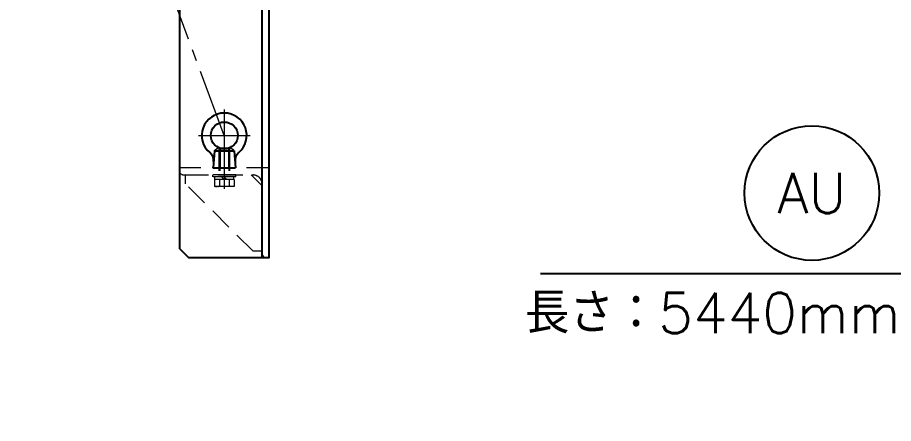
# Model space of a CAD drawing. Header units: millimetres. Extents: x -8731 to 85711, y -14522 to 31379.
# Drawn here: x 4960 to 5936, y 20876 to 21328 of the extents above; entities that cross this region are included whole.
import ezdxf
from ezdxf import colors
from ezdxf.entities.mleader import LeaderData, LeaderLine
from ezdxf.enums import TextEntityAlignment as Align
from ezdxf.math import Vec2, Vec3

# ---------------------------------------------------------------- set-up
doc = ezdxf.new("R2010")
doc.units = ezdxf.units.MM
doc.header["$LTSCALE"] = 4
doc.linetypes.add('CENTER2', pattern=[28.575, 19.05, -3.175, 3.175, -3.175])
doc.linetypes.add('HIDDEN', pattern=[9.525, 6.35, -3.175])
for name, color, linetype, lineweight in [('04_HIDDEN', 2, 'HIDDEN', 13), ('05_CENTER', 4, 'CENTER2', 13), ('08_DIM', 3, 'Continuous', 13)]:
    doc.layers.add(name, color=color, linetype=linetype, lineweight=lineweight)
doc.layers.add('10_DRAFT', color=8, linetype='Continuous', lineweight=0, plot=False)
doc.styles.add('KSS_TXT_L', font='txt.shx', dxfattribs={"height": 9, "bigfont": 'extfont2.shx'})
doc.styles.get("Standard").update_dxf_attribs({"font": 'txt.shx', "bigfont": 'extfont2.shx'})

# ---------------------------------------------------------------- blocks, each defined once
blk = doc.blocks.new('AM_BALLOON1')
at = {"transparency": 16777216}
blk.add_circle((0, 0), 5, dxfattribs=at)
blk.add_attdef('B_NUMBER', text='', height=3, dxfattribs=at).set_placement((0, 0), align=Align.MIDDLE_CENTER)
blk = doc.blocks.new('_OPEN')
at = {"color": 0, "linetype": 'ByBlock'}
for p, q in [((-1, 0.167), (0, 0)), ((0, 0), (-1, -0.167)), ((0, 0), (-1, 0))]:
    blk.add_line(p, q, dxfattribs=at)
blk = doc.blocks.new('_Open30')
at = {"color": 0, "linetype": 'ByBlock', "lineweight": -2}
for p, q in [((-1, 0.268), (0, 0)), ((0, 0), (-1, -0.268)), ((0, 0), (-1, 0))]:
    blk.add_line(p, q, dxfattribs=at)
blk = doc.blocks.new('A$C448B04A9_1_1_1')
at = {"color": 0}
for p, q in [((3, 100), (0, 100)), ((0, 0), (0, 100)), ((8, 18), (8, 95)), ((0, 0), (100, 0)), ((95, 8), (18, 8)), ((100, 3), (100, 0))]:
    blk.add_line(p, q, dxfattribs=at)
for centre, radius, start, end in [((3, 95), 5, 0, 90), ((18, 18), 10, 180, 270), ((95, 3), 5, 0, 90)]:
    blk.add_arc(centre, radius, start, end, dxfattribs=at)
blk = doc.blocks.new('A$C2B5B3F11_1_1_1')
at = {"color": 0}
blk.add_line((42, -1230), (42, -16), dxfattribs=at)
blk.add_lwpolyline([(-40, -1230), (50, -1230), (50, -16), (-50, -16), (-50, -1220)], close=True, dxfattribs=at)
at = {"layer": '04_HIDDEN'}
blk.add_lwpolyline([(42, -1150), (42, -1223), (32, -1223), (-43, -1148), (-43, -1138), (30, -1138)], close=True, dxfattribs=at)
at = {"layer": '05_CENTER'}
blk.add_line((0, -1123.78), (0, -1144.19), dxfattribs=at)
at = {"layer": '04_HIDDEN', "extrusion": (0, 0, -1), "xscale": -1, "zscale": -1, "rotation": 180}
blk.add_blockref('A$C448B04A9_1_1_1', (-50, -1130), dxfattribs=at)
blk = doc.blocks.new('A$C1819430B_1_1')
at = {"color": 0}
for p, q in [((-10.97, 13), (10.97, 13)), ((-10.97, 5), (-10.97, 13)), ((-5.48, 5), (-5.48, 13)), ((5.48, 5), (5.48, 13)), ((10.97, 5), (10.97, 13)), ((-13, 2), (13, 2)), ((-13, 2), (-13, 0)), ((-13, 0), (13, 0)), ((-10.97, 5), (10.97, 5)), ((-10.75, 5), (-10.75, 2)), ((0, 2), (-3, 5)), ((0, 5), (3, 2)), ((10.75, 2), (10.75, 5)), ((13, 0), (13, 2))]:
    blk.add_line(p, q, dxfattribs=at)
at = {"color": 0, "linetype": 'CENTER2'}
blk.add_line((0, -32.11), (0, 15.28), dxfattribs=at)
at = {"color": 0, "linetype": 'HIDDEN'}
for p, q in [((-6, -30), (-6, 0)), ((-5.05, -30), (-5.05, 0)), ((5.05, -30), (5.05, 0)), ((6, -30), (6, 0)), ((-6, -30), (6, -30))]:
    blk.add_line(p, q, dxfattribs=at)
at = {"layer": '10_DRAFT', "style": 'KSS_TXT_L'}
blk.add_text('BT-M12x35L,SW,PW', height=0.3, dxfattribs=at).set_placement((6.07, 12.66))
blk = doc.blocks.new('A$C275A04F4_1_1')
at = {"color": 0}
for p, q in [((-11.04, 19), (-6.84, 22.65)), ((11.04, 19), (6.84, 22.65)), ((-11.04, 19), (-12.5, 0)), ((-11.04, 19), (11.04, 19)), ((11.04, 19), (12.5, 0)), ((-12.5, 0), (12.5, 0))]:
    blk.add_line(p, q, dxfattribs=at)
blk.add_circle((0, 36), 15, dxfattribs=at)
for centre, radius, start, end in [((0, 36), 25, 310.31315, 229.68685), ((-23.94, 7.79), 12, 355.6115, 49.68685), ((23.94, 7.79), 12, 130.31315, 184.3885)]:
    blk.add_arc(centre, radius, start, end, dxfattribs=at)
at = {"layer": '04_HIDDEN', "color": 0}
for p, q in [((-6, 22.25), (-6, 0)), ((-4.75, 21.77), (-4.75, 0)), ((4.75, 21.77), (4.75, 0)), ((6, 22.25), (6, 0))]:
    blk.add_line(p, q, dxfattribs=at)
at = {"layer": '05_CENTER', "color": 0}
for p, q in [((0, 64.83), (0, -2.36)), ((-28.83, 36), (28.83, 36))]:
    blk.add_line(p, q, dxfattribs=at)

msp = doc.modelspace()

# ---------------------------------------------------------------- linework, layer by layer
at = {"layer": '05_CENTER', "color": 1}
msp.add_line((5190.62261, 21196.939), (4961.06297, 21816.55334), dxfattribs=at)

# ---------------------------------------------------------------- block references
msp.add_blockref('A$C2B5B3F11_1_1_1', (5190.6226, 22290.939))
at = {"color": 4}
msp.add_blockref('A$C275A04F4_1_1', (5190.62261, 21160.939), dxfattribs=at)
at = {"layer": '04_HIDDEN', "rotation": 180}
msp.add_blockref('A$C1819430B_1_1', (5190.62261, 21152.939), dxfattribs=at)

# ---------------------------------------------------------------- leaders
at = {"layer": '08_DIM', "color": 4}
ml = msp.add_multileader_mtext('Standard', dxfattribs=at)
ml.set_content('濾布(市販品)\\P長さ：5440mm､幅：1900mm -1個', color=4)
ml.set_leader_properties()
ml.set_arrow_properties(name='OPEN30')
ml.build(insert=Vec2(0, 0))
ml.multileader.update_dxf_attribs({"text_left_attachment_type": 6, "text_right_attachment_type": 6, "dogleg_length": 0.36, "arrow_head_size": 37.5, "scale": 15})
ctx = ml.context
ctx.base_point, ctx.scale, ctx.char_height, ctx.arrow_head_size, ctx.landing_gap_size, ctx.plane_origin = Vec3(5528.91221, 21042.68485), 15, 45, 37.5, 30, Vec3(5349.82298, 16016.66787)
ctx.left_attachment, ctx.right_attachment, ctx.text_align_type = 6, 6, 2
notes = []
notes.append((ctx, [(0, (1, 1, 0), (6555.81221, 21042.68485), (-1, 0), 5.4, [(0, [(6742.34249, 21600.939)], 0, [])])]))
ctx.mtext.insert, ctx.mtext.alignment, ctx.mtext.flow_direction = Vec3(6520.41221, 21096.68485), 3, 5
at = {"layer": '08_DIM'}
ml = msp.add_multileader_block('Standard', dxfattribs=at)
ml.set_content('AM_BALLOON1', color=256, scale=15)
ml.set_attribute('B_NUMBER', 'AU', width=0)
ml.set_leader_properties(color=256, linetype='ByLayer', lineweight=-1)
ml.set_arrow_properties(name='OPEN')
ml.build(insert=Vec2(0, 0))
ml.multileader.update_dxf_attribs({"leader_type": 0, "has_dogleg": 0, "text_right_attachment_type": 6, "dogleg_length": 0, "arrow_head_size": 30, "scale": 15, "block_connection_type": 1})
ctx = ml.context
ctx.base_point, ctx.scale, ctx.char_height, ctx.arrow_head_size, ctx.landing_gap_size, ctx.plane_origin = Vec3(5844.83769, 21132.80583), 15, 60, 30, 30, Vec3(5844.83769, 21132.80583)
ctx.right_attachment, ctx.attachment_type = 6, 1
notes.append((ctx, [(0, (0, 0, 0), (0, 0), (1, 0), 1, [])]))
ctx.block.insert = Vec3(5844.83769, 21132.80583)
for ctx, leaders in notes:
    for number, flags, end, landing, length, lines in leaders:
        leader = LeaderData()
        leader.index, (leader.has_last_leader_line, leader.has_dogleg_vector, leader.attachment_direction) = number, flags
        leader.last_leader_point, leader.dogleg_vector, leader.dogleg_length = Vec3(end), Vec3(landing), length
        for number, points, colour, breaks in lines:
            line = LeaderLine()
            line.index, line.vertices, line.color, line.breaks = number, Vec3.list(points), colors.encode_raw_color(colour), breaks
            leader.lines.append(line)
        ctx.leaders.append(leader)

doc.saveas('drawing.dxf')
